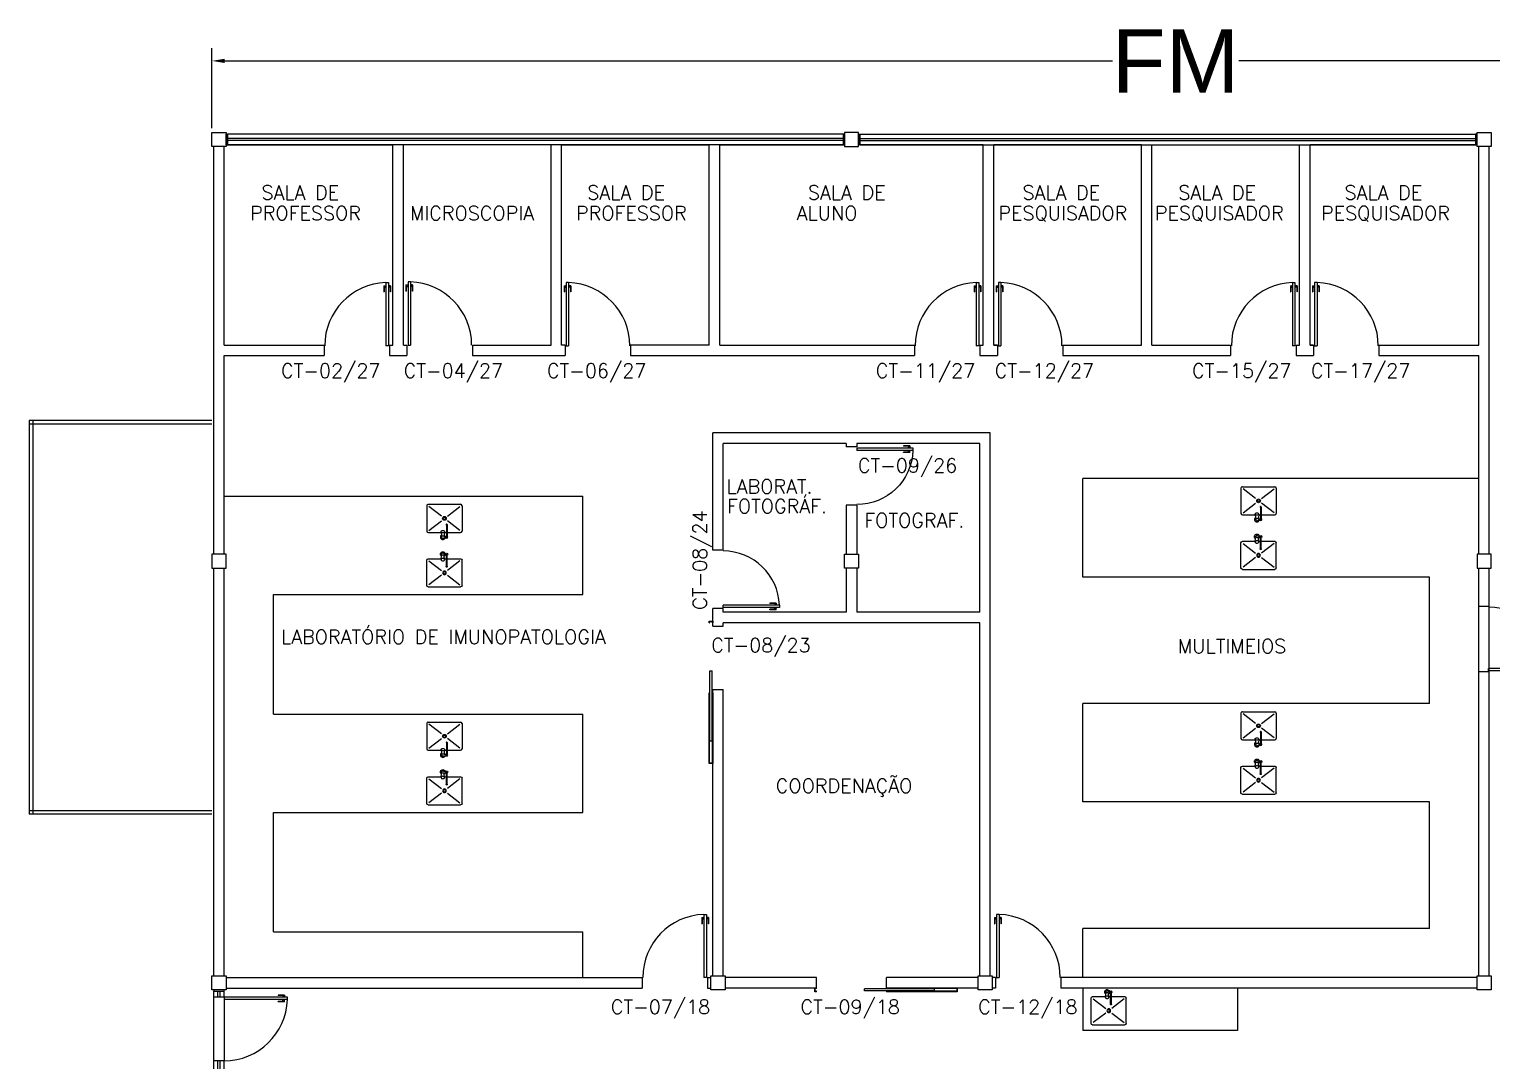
# Model space of a CAD drawing. Header units: millimetres. Extents: x 2069 to 2250, y 1124 to 1284.
# Drawn here: x 2072.51 to 2093.32, y 1238.42 to 1253.09 of the extents above; entities that cross this region are included whole.
import ezdxf

# ---------------------------------------------------------------- set-up
doc = ezdxf.new("R2010")
doc.units = ezdxf.units.MM
for name, color, linetype in [('ALV', 2, 'Continuous'), ('BANC', 2, 'Continuous'), ('ENDEREÇO', 2, 'Continuous'), ('JAN', 1, 'Continuous'), ('JANELA', 1, 'Continuous'), ('MACANETA', 1, 'Continuous'), ('PEÇAS', 1, 'Continuous'), ('PILARES', 3, 'Continuous'), ('PORTA', 2, 'Continuous'), ('TEXTO', 2, 'Continuous')]:
    doc.layers.add(name, color=color, linetype=linetype)
doc.styles.get("Standard").update_dxf_attribs({"font": 'arial.ttf'})
doc.styles.add('UNB-100', font='simplex.shx', dxfattribs={"height": 0.2})
doc.dimstyles.get("Standard").update_dxf_attribs({"dimtxt": 0.18, "dimasz": 0.18, "dimexe": 0.18, "dimexo": 0.0625, "dimgap": 0.09, "dimtad": 0, "dimtih": 1, "dimtoh": 1, "dimdec": 4, "dimzin": 0, "dimdsep": 46, "dimtxsty": 'Standard', "dimcen": 0.09, "dimadec": 0, "dimazin": 0, "dimtfac": 1, "dimtdec": 4, "dimtofl": 0, "dimtmove": 0, "dimatfit": 3, "dimfxl": 1, "dimtolj": 1, "dimtzin": 0, "dimarcsym": 0})

# ---------------------------------------------------------------- blocks, each defined once
blk = doc.blocks.new('PL')
for p, q in [((0.25, 0.25), (0.25, 0.45)), ((0.25, 0.45), (0.45, 0.45)), ((0.45, 0.45), (0.45, 0.25)), ((0.45, 0.25), (0.25, 0.25))]:
    blk.add_line(p, q)
blk = doc.blocks.new('PCORR')
for p, q in [((-0.02, -0.2), (-0.02, -0.15)), ((-0.02, -0.15), (0, -0.15)), ((0, -0.2), (-0.02, -0.2)), ((-0.015, -0.195), (-0.015, -0.155)), ((0, -0.155), (-0.015, -0.155)), ((0, -0.195), (-0.015, -0.195)), ((0, -0.155), (0, -0.15)), ((0, -0.2), (0, -0.195)), ((1.683, -0.16), (0.683, -0.16)), ((0.683, -0.19), (0.683, -0.16)), ((1.683, -0.19), (0.683, -0.19)), ((1, -0.15), (2.005, -0.15)), ((1, -0.15), (1, -0.155)), ((2, -0.155), (1, -0.155)), ((2, -0.195), (1, -0.195)), ((1, -0.195), (1, -0.2)), ((2.005, -0.2), (1, -0.2)), ((1.683, -0.19), (1.683, -0.16)), ((2, -0.155), (2, -0.195)), ((2.005, -0.15), (2.005, -0.2))]:
    blk.add_line(p, q)
blk = doc.blocks.new('DOOR80')
at = {"layer": 'MACANETA', "color": 1}
for p, q in [((-0.015, -0.665), (-0.01, -0.665)), ((-0.015, -0.755), (-0.015, -0.665)), ((-0.015, -0.755), (0.012, -0.755)), ((-0.01, -0.755), (-0.01, -0.665)), ((-0.01, -0.735), (0.012, -0.735)), ((0.012, -0.763), (0.012, -0.728)), ((0.012, -0.728), (0.015, -0.728)), ((0.012, -0.763), (0.015, -0.763)), ((0.053, -0.728), (0.05, -0.728)), ((0.053, -0.763), (0.05, -0.763)), ((0.053, -0.763), (0.053, -0.728)), ((0.075, -0.735), (0.053, -0.735)), ((0.08, -0.755), (0.053, -0.755)), ((0.08, -0.665), (0.075, -0.665)), ((0.075, -0.755), (0.075, -0.665)), ((0.08, -0.755), (0.08, -0.665))]:
    blk.add_line(p, q, dxfattribs=at)
at = {"layer": 'PORTA'}
for p, q in [((0.015, -0.8), (0.015, 0)), ((0.015, 0), (0.05, 0)), ((0.05, -0.8), (0.05, 0)), ((0.05, -0.8), (0.015, -0.8))]:
    blk.add_line(p, q, dxfattribs=at)
at = {"layer": 'PORTA', "color": 1}
blk.add_arc((0.02, 0), 0.8, 272.1491, 0, dxfattribs=at)
blk = doc.blocks.new('INOXA1-P')
for p, q in [((0.12, 0.23), (0.12, 0.047)), ((0.22, 0.25), (0.14, 0.25)), ((0.15, 0.22), (0.287, 0.043)), ((0.5, 0.25), (0.22, 0.25)), ((0.353, 0.043), (0.49, 0.22)), ((0.52, 0.23), (0.52, -0.23)), ((0.043, 0.008), (0.043, -0.022)), ((0.062, 0.04), (0.071, 0.04)), ((0.131, 0.048), (0.076, 0.043)), ((0.131, -0.002), (0.076, 0.003)), ((0.22, -0.027), (0.054, -0.027)), ((0.22, -0.037), (0.054, -0.037)), ((0.063, -0.003), (0.063, -0.021)), ((0.12, -0.001), (0.12, -0.027)), ((0.12, -0.037), (0.12, -0.23)), ((0.15, -0.22), (0.287, -0.043)), ((0.231, -0.027), (0.22, -0.027)), ((0.231, -0.037), (0.22, -0.037)), ((0.353, -0.043), (0.49, -0.22)), ((0.22, -0.25), (0.14, -0.25)), ((0.5, -0.25), (0.22, -0.25))]:
    blk.add_line(p, q)
blk.add_lwpolyline([(0.076, 0.003), (0.072, 0.004), (0.069, 0.009), (0.067, 0.015), (0.066, 0.023), (0.067, 0.031), (0.069, 0.037), (0.072, 0.042), (0.076, 0.043)])
blk.add_lwpolyline([(0.131, 0.048), (0.137, 0.046), (0.143, 0.041), (0.147, 0.033), (0.148, 0.023), (0.147, 0.013), (0.143, 0.006), (0.137, 0), (0.131, -0.002), (0.125, 0), (0.119, 0.006), (0.115, 0.013), (0.114, 0.023), (0.115, 0.033), (0.119, 0.041), (0.125, 0.046)], close=True)
for radius in [0.0266, 0.0163]:
    blk.add_circle((0.32, 0), radius)
for centre, radius, start, end in [((0.14, 0.23), 0.02, 90, 180), ((0.5, 0.23), 0.02, 360, 90), ((0.054, 0.023), 0.0349, 36.1705, 252.2568), ((0.054, 0.023), 0.0189, 62.7367, 235.7375), ((0.073, -0.003), 0.01, 102.8285, 180), ((0.054, 0.023), 0.0349, 285.5373, 323.9987), ((0.054, -0.032), 0.0145, 20.161, 339.839), ((0.054, -0.032), 0.005, 90.0037, 269.9963), ((0.231, -0.032), 0.00738, 222.6559, 137.3441), ((0.231, -0.032), 0.005, 269.9935, 90.0065), ((0.14, -0.23), 0.02, 180, 270), ((0.5, -0.23), 0.02, 270, 360)]:
    blk.add_arc(centre, radius, start, end)
blk = doc.blocks.new('*D65')
at = {"layer": 'ALV', "color": 0, "lineweight": -2, "transparency": 16777216}
for p, q in [((2075.113, 1251.686), (2075.113, 1252.821)), ((2102.533, 1251.686), (2102.533, 1252.821)), ((2075.293, 1252.641), (2087.925, 1252.641)), ((2102.353, 1252.641), (2089.722, 1252.641))]:
    blk.add_line(p, q, dxfattribs=at)
at = {"layer": 'ALV', "color": 0, "transparency": 16777216}
for points in [[(2075.293, 1252.671), (2075.293, 1252.611), (2075.113, 1252.641)], [(2102.353, 1252.671), (2102.353, 1252.611), (2102.533, 1252.641)]]:
    blk.add_solid(points, dxfattribs=at)
at = {"layer": 'DEFPOINTS', "color": 0, "transparency": 16777216}
for p in [(2075.113, 1252.641), (2075.113, 1251.623), (2102.533, 1251.623)]:
    blk.add_point(p, dxfattribs=at)
at = {"layer": 'ALV', "color": 0, "transparency": 16777216, "insert": (2088.823, 1252.641), "char_height": 0.2, "attachment_point": 5}
blk.add_mtext('\\A1;{\\H4.5x;FM}', dxfattribs=at)

msp = doc.modelspace()

# ---------------------------------------------------------------- linework, layer by layer
at = {"layer": 'ALV'}
for p, q in [((2075.31276, 1251.44812), (2075.31276, 1251.59812)), ((2084.11276, 1251.59812), (2084.11276, 1251.44812)), ((2084.31276, 1251.59812), (2084.31276, 1251.44812)), ((2093.11276, 1251.44812), (2093.11276, 1251.59812)), ((2075.13801, 1245.62312), (2075.13801, 1251.42312)), ((2075.28801, 1248.59812), (2075.28801, 1251.42312)), ((2077.68801, 1248.59812), (2077.68801, 1251.44812)), ((2077.83801, 1248.59812), (2077.83801, 1251.44812)), ((2079.93801, 1248.59812), (2079.93801, 1251.44812)), ((2080.08801, 1248.59812), (2080.08801, 1251.44812)), ((2082.18801, 1248.59812), (2082.18801, 1251.44812)), ((2082.33801, 1248.59812), (2082.33801, 1251.44812)), ((2086.08801, 1248.59812), (2086.08801, 1251.44812)), ((2086.23801, 1248.59812), (2086.23801, 1251.44812)), ((2088.33801, 1248.59812), (2088.33801, 1251.44812)), ((2088.48801, 1248.59812), (2088.48801, 1251.44812)), ((2090.58801, 1248.59812), (2090.58801, 1251.44812)), ((2090.73801, 1248.59812), (2090.73801, 1251.44812)), ((2093.13801, 1248.59812), (2093.13801, 1251.42312)), ((2093.28801, 1245.62312), (2093.28801, 1251.42312)), ((2075.28801, 1248.59812), (2076.70801, 1248.59812)), ((2075.28801, 1248.44812), (2076.70801, 1248.44812)), ((2075.28801, 1245.62312), (2075.28801, 1248.44812)), ((2076.70801, 1248.59812), (2076.70801, 1248.44812)), ((2077.63801, 1248.59812), (2077.68801, 1248.59812)), ((2077.63801, 1248.59812), (2077.63801, 1248.44812)), ((2077.63801, 1248.44812), (2077.88801, 1248.44812)), ((2077.83801, 1248.59812), (2077.88801, 1248.59812)), ((2077.88801, 1248.59812), (2077.88801, 1248.44812)), ((2078.81801, 1248.59812), (2079.93801, 1248.59812)), ((2078.81801, 1248.59812), (2078.81801, 1248.44812)), ((2078.81801, 1248.44812), (2080.13801, 1248.44812)), ((2080.13801, 1248.59812), (2080.08801, 1248.59812)), ((2080.13801, 1248.59812), (2080.13801, 1248.44812)), ((2081.06801, 1248.59812), (2081.06801, 1248.44812)), ((2082.18801, 1248.59812), (2081.06801, 1248.59812)), ((2081.06801, 1248.44812), (2085.10801, 1248.44812)), ((2082.33801, 1248.59812), (2085.10801, 1248.59812)), ((2085.10801, 1248.59812), (2085.10801, 1248.44812)), ((2086.03801, 1248.59812), (2086.08801, 1248.59812)), ((2086.03801, 1248.59812), (2086.03801, 1248.44812)), ((2086.03801, 1248.59812), (2086.08801, 1248.59812)), ((2086.03801, 1248.44812), (2086.28801, 1248.44812)), ((2086.28801, 1248.59812), (2086.23801, 1248.59812)), ((2086.23801, 1248.59812), (2086.28801, 1248.59812)), ((2086.23801, 1248.59812), (2086.28801, 1248.59812)), ((2086.28801, 1248.59812), (2086.28801, 1248.44812)), ((2086.30301, 1248.58812), (2086.33801, 1248.58812)), ((2087.21801, 1248.59812), (2088.33801, 1248.59812)), ((2087.21801, 1248.59812), (2087.21801, 1248.44812)), ((2087.21801, 1248.44812), (2089.60801, 1248.44812)), ((2088.48801, 1248.59812), (2089.60801, 1248.59812)), ((2089.60801, 1248.59812), (2089.60801, 1248.44812)), ((2090.53801, 1248.59812), (2090.58801, 1248.59812)), ((2090.53801, 1248.59812), (2090.53801, 1248.44812)), ((2090.53801, 1248.44812), (2090.78801, 1248.44812)), ((2090.78801, 1248.59812), (2090.73801, 1248.59812)), ((2090.73801, 1248.59812), (2090.78801, 1248.59812)), ((2090.78801, 1248.59812), (2090.78801, 1248.44812)), ((2091.71801, 1248.59812), (2093.13801, 1248.59812)), ((2091.71801, 1248.59812), (2091.71801, 1248.44812)), ((2091.71801, 1248.44812), (2093.13801, 1248.44812)), ((2093.13801, 1245.62312), (2093.13801, 1248.44812)), ((2075.11301, 1247.52312), (2072.51301, 1247.52312)), ((2072.51301, 1247.52312), (2072.51301, 1241.92312)), ((2075.11301, 1247.47312), (2072.51301, 1247.47312)), ((2072.56301, 1247.52312), (2072.56301, 1241.92312)), ((2086.18801, 1247.34812), (2082.23801, 1247.34812)), ((2082.23801, 1245.67812), (2082.23801, 1247.34812)), ((2084.13825, 1247.19812), (2082.38801, 1247.19812)), ((2082.38801, 1245.67812), (2082.38801, 1247.19812)), ((2084.13825, 1247.19812), (2084.13825, 1247.14812)), ((2084.28825, 1247.19812), (2084.28825, 1247.14812)), ((2086.03801, 1247.19812), (2084.28825, 1247.19812)), ((2086.03801, 1244.79812), (2086.03801, 1247.19812)), ((2086.18801, 1239.62312), (2086.18801, 1247.34812)), ((2084.28825, 1247.14812), (2084.13825, 1247.14812)), ((2084.13825, 1246.31812), (2084.13825, 1245.62312)), ((2084.28825, 1246.31812), (2084.13825, 1246.31812)), ((2084.28825, 1246.31812), (2084.28825, 1245.62312)), ((2082.38801, 1245.67812), (2082.23801, 1245.67812)), ((2075.13801, 1239.62312), (2075.13801, 1245.42312)), ((2075.28801, 1239.62312), (2075.28801, 1245.42312)), ((2084.13825, 1245.42312), (2084.13825, 1244.79812)), ((2084.13825, 1245.42312), (2084.13825, 1244.79812)), ((2084.28825, 1245.42312), (2084.28825, 1244.79812)), ((2084.28825, 1245.42312), (2084.28825, 1244.79812)), ((2093.13801, 1239.62312), (2093.13801, 1245.42312)), ((2093.28801, 1239.62312), (2093.28801, 1245.42312)), ((2093.28801, 1244.87812), (2093.13801, 1244.87812)), ((2082.38801, 1244.84812), (2082.23801, 1244.84812)), ((2082.23801, 1244.59812), (2082.23801, 1244.84812)), ((2082.38801, 1244.79812), (2082.38801, 1244.84812)), ((2084.13825, 1244.79812), (2082.38801, 1244.79812)), ((2086.03801, 1244.79812), (2084.28825, 1244.79812)), ((2082.23801, 1244.59812), (2082.38801, 1244.59812)), ((2086.03801, 1244.64812), (2082.38801, 1244.64812)), ((2082.38801, 1244.59812), (2082.38801, 1244.64812)), ((2086.03801, 1239.62312), (2086.03801, 1244.64812)), ((2093.28801, 1243.94812), (2093.13801, 1243.94812)), ((2082.23801, 1239.62312), (2082.23801, 1243.69812)), ((2082.23801, 1243.69812), (2082.38801, 1243.69812)), ((2082.38801, 1239.62312), (2082.38801, 1243.69812)), ((2075.11301, 1241.97312), (2072.51301, 1241.97312)), ((2075.11301, 1241.92312), (2072.51301, 1241.92312)), ((2075.31276, 1239.59812), (2081.23301, 1239.59812)), ((2081.23301, 1239.59812), (2081.23301, 1239.44812)), ((2082.16301, 1239.59812), (2082.21301, 1239.59812)), ((2082.16301, 1239.59812), (2082.16301, 1239.44812)), ((2083.71301, 1239.59812), (2082.41301, 1239.59812)), ((2083.71301, 1239.44812), (2083.71301, 1239.59812)), ((2084.71301, 1239.44812), (2084.71301, 1239.59812)), ((2086.01301, 1239.59812), (2084.71301, 1239.59812)), ((2086.26301, 1239.59812), (2086.21301, 1239.59812)), ((2086.26301, 1239.59812), (2086.26301, 1239.44812)), ((2093.11325, 1239.59812), (2087.19301, 1239.59812)), ((2087.19301, 1239.59812), (2087.19301, 1239.44812)), ((2075.28801, 1239.32047), (2075.13801, 1239.32047)), ((2075.31276, 1239.44812), (2081.23301, 1239.44812)), ((2082.16301, 1239.44812), (2082.21301, 1239.44812)), ((2083.71301, 1239.44812), (2082.41301, 1239.44812)), ((2086.01301, 1239.44812), (2084.71301, 1239.44812)), ((2086.26301, 1239.44812), (2086.21301, 1239.44812)), ((2093.11325, 1239.44812), (2087.19301, 1239.44812)), ((2075.28801, 1238.41547), (2075.13801, 1238.41547))]:
    msp.add_line(p, q, dxfattribs=at)
at = {"layer": 'BANC'}
for p, q in [((2093.13801, 1246.69812), (2087.5058, 1246.69812)), ((2087.5058, 1245.29812), (2087.5058, 1246.69812)), ((2075.28801, 1246.44812), (2080.38801, 1246.44812)), ((2080.38801, 1245.04812), (2080.38801, 1246.44812)), ((2092.43801, 1245.29812), (2087.5058, 1245.29812)), ((2092.43801, 1243.49812), (2092.43801, 1245.29812)), ((2075.98801, 1245.04812), (2080.38801, 1245.04812)), ((2075.98801, 1243.34812), (2075.98801, 1245.04812)), ((2075.98801, 1245.04812), (2080.38801, 1245.04812)), ((2092.43801, 1243.49812), (2087.5058, 1243.49812)), ((2087.5058, 1242.09812), (2087.5058, 1243.49812)), ((2075.98801, 1243.34812), (2080.38801, 1243.34812)), ((2080.38801, 1241.94812), (2080.38801, 1243.34812)), ((2092.43801, 1242.09812), (2087.5058, 1242.09812)), ((2092.43801, 1240.29812), (2092.43801, 1242.09812)), ((2075.98801, 1241.94812), (2080.38801, 1241.94812)), ((2075.98801, 1240.24812), (2075.98801, 1241.94812)), ((2087.5058, 1239.59812), (2087.5058, 1240.29812)), ((2092.43801, 1240.29812), (2087.5058, 1240.29812)), ((2075.98801, 1240.24812), (2080.38801, 1240.24812)), ((2080.38801, 1239.59812), (2080.38801, 1240.24812))]:
    msp.add_line(p, q, dxfattribs=at)
at = {"layer": 'JAN'}
for p, q in [((2075.13801, 1238.41547), (2075.13801, 1239.32047)), ((2075.28801, 1239.28547), (2075.28801, 1238.41547))]:
    msp.add_line(p, q, dxfattribs=at)
at = {"layer": 'JANELA', "color": 3}
for p, q in [((2075.31276, 1251.59812), (2075.33276, 1251.59812)), ((2075.33276, 1251.59812), (2075.33276, 1251.44812)), ((2084.09276, 1251.59812), (2084.09276, 1251.44812)), ((2084.11276, 1251.59812), (2084.09276, 1251.59812)), ((2084.31276, 1251.59812), (2084.33276, 1251.59812)), ((2084.33276, 1251.59812), (2084.33276, 1251.44812)), ((2093.09276, 1251.59812), (2093.09276, 1251.44812)), ((2093.11276, 1251.59812), (2093.09276, 1251.59812)), ((2075.33276, 1251.44812), (2075.31276, 1251.44812)), ((2084.09276, 1251.44812), (2084.11276, 1251.44812)), ((2084.33276, 1251.44812), (2084.31276, 1251.44812)), ((2093.09276, 1251.44812), (2093.11276, 1251.44812)), ((2075.13801, 1239.42312), (2075.13801, 1239.40312)), ((2075.13801, 1239.40312), (2075.28801, 1239.40312)), ((2075.28801, 1239.40312), (2075.28801, 1239.42312))]:
    msp.add_line(p, q, dxfattribs=at)
at = {"layer": 'JANELA'}
for p, q in [((2084.09276, 1251.59812), (2075.33276, 1251.59812)), ((2084.09276, 1251.53812), (2075.33276, 1251.53812)), ((2084.33276, 1251.59812), (2093.09276, 1251.59812)), ((2084.33276, 1251.53812), (2093.09276, 1251.53812)), ((2075.31276, 1251.44812), (2077.68801, 1251.44812)), ((2084.09276, 1251.50812), (2075.33276, 1251.50812)), ((2084.09276, 1251.44812), (2075.33276, 1251.44812)), ((2079.93801, 1251.44812), (2077.83801, 1251.44812)), ((2080.08801, 1251.44812), (2082.18801, 1251.44812)), ((2082.33801, 1251.44812), (2084.11276, 1251.44812)), ((2086.08801, 1251.44812), (2084.31276, 1251.44812)), ((2084.33276, 1251.50812), (2093.09276, 1251.50812)), ((2084.33276, 1251.44812), (2093.09276, 1251.44812)), ((2088.33801, 1251.44812), (2086.23801, 1251.44812)), ((2088.48801, 1251.44812), (2090.58801, 1251.44812)), ((2093.11276, 1251.44812), (2090.73801, 1251.44812)), ((2075.13801, 1239.32047), (2075.13801, 1239.40312)), ((2075.19801, 1239.32047), (2075.19801, 1239.40312)), ((2075.22801, 1239.32047), (2075.22801, 1239.40312)), ((2075.28801, 1239.32047), (2075.28801, 1239.40312)), ((2075.13801, 1236.64312), (2075.13801, 1238.41547)), ((2075.19801, 1236.64312), (2075.19801, 1238.41547)), ((2075.22801, 1236.64312), (2075.22801, 1238.41547)), ((2075.28801, 1236.64312), (2075.28801, 1238.41547))]:
    msp.add_line(p, q, dxfattribs=at)
at = {"layer": 'MACANETA'}
for p, q in [((2077.55801, 1249.44312), (2077.58501, 1249.44312)), ((2077.55801, 1249.44312), (2077.55801, 1249.35312)), ((2077.56301, 1249.44312), (2077.56301, 1249.35312)), ((2077.58501, 1249.45062), (2077.58501, 1249.41562)), ((2077.58501, 1249.45062), (2077.58801, 1249.45062)), ((2077.62601, 1249.45062), (2077.62301, 1249.45062)), ((2077.62601, 1249.45062), (2077.62601, 1249.41562)), ((2077.65301, 1249.44312), (2077.62601, 1249.44312)), ((2077.64801, 1249.44312), (2077.64801, 1249.35312)), ((2077.65301, 1249.44312), (2077.65301, 1249.35312)), ((2077.87301, 1249.45312), (2077.87301, 1249.36312)), ((2077.87301, 1249.45312), (2077.90001, 1249.45312)), ((2077.87801, 1249.45312), (2077.87801, 1249.36312)), ((2077.90001, 1249.46062), (2077.90301, 1249.46062)), ((2077.90001, 1249.46062), (2077.90001, 1249.42562)), ((2077.94101, 1249.46062), (2077.93801, 1249.46062)), ((2077.94101, 1249.46062), (2077.94101, 1249.42562)), ((2077.96801, 1249.45312), (2077.94101, 1249.45312)), ((2077.96301, 1249.45312), (2077.96301, 1249.36312)), ((2077.96801, 1249.45312), (2077.96801, 1249.36312)), ((2080.12301, 1249.44312), (2080.12301, 1249.35312)), ((2080.12301, 1249.44312), (2080.15001, 1249.44312)), ((2080.12801, 1249.44312), (2080.12801, 1249.35312)), ((2080.15001, 1249.45062), (2080.15301, 1249.45062)), ((2080.15001, 1249.45062), (2080.15001, 1249.41562)), ((2080.19101, 1249.45062), (2080.18801, 1249.45062)), ((2080.19101, 1249.45062), (2080.19101, 1249.41562)), ((2080.21801, 1249.44312), (2080.19101, 1249.44312)), ((2080.21301, 1249.44312), (2080.21301, 1249.35312)), ((2080.21801, 1249.44312), (2080.21801, 1249.35312)), ((2085.95801, 1249.44312), (2085.95801, 1249.35312)), ((2085.95801, 1249.44312), (2085.98501, 1249.44312)), ((2085.96301, 1249.44312), (2085.96301, 1249.35312)), ((2085.98501, 1249.45062), (2085.98801, 1249.45062)), ((2085.98501, 1249.45062), (2085.98501, 1249.41562)), ((2086.02601, 1249.45062), (2086.02301, 1249.45062)), ((2086.02601, 1249.45062), (2086.02601, 1249.41562)), ((2086.05301, 1249.44312), (2086.02601, 1249.44312)), ((2086.04801, 1249.44312), (2086.04801, 1249.35312)), ((2086.05301, 1249.44312), (2086.05301, 1249.35312)), ((2086.27301, 1249.44312), (2086.27301, 1249.35312)), ((2086.27301, 1249.44312), (2086.30001, 1249.44312)), ((2086.27801, 1249.44312), (2086.27801, 1249.35312)), ((2086.30001, 1249.45062), (2086.30301, 1249.45062)), ((2086.30001, 1249.45062), (2086.30001, 1249.41562)), ((2086.34101, 1249.45062), (2086.33801, 1249.45062)), ((2086.34101, 1249.45062), (2086.34101, 1249.41562)), ((2086.36801, 1249.44312), (2086.34101, 1249.44312)), ((2086.36301, 1249.44312), (2086.36301, 1249.35312)), ((2086.36801, 1249.44312), (2086.36801, 1249.35312)), ((2090.45801, 1249.44312), (2090.48501, 1249.44312)), ((2090.45801, 1249.44312), (2090.45801, 1249.35312)), ((2090.46301, 1249.44312), (2090.46301, 1249.35312)), ((2090.48501, 1249.45062), (2090.48501, 1249.41562)), ((2090.48501, 1249.45062), (2090.48801, 1249.45062)), ((2090.52601, 1249.45062), (2090.52301, 1249.45062)), ((2090.52601, 1249.45062), (2090.52601, 1249.41562)), ((2090.55301, 1249.44312), (2090.52601, 1249.44312)), ((2090.54801, 1249.44312), (2090.54801, 1249.35312)), ((2090.55301, 1249.44312), (2090.55301, 1249.35312)), ((2090.77301, 1249.44312), (2090.80001, 1249.44312)), ((2090.77301, 1249.44312), (2090.77301, 1249.35312)), ((2090.77801, 1249.44312), (2090.77801, 1249.35312)), ((2090.80001, 1249.45062), (2090.80001, 1249.41562)), ((2090.80001, 1249.45062), (2090.80301, 1249.45062)), ((2090.84101, 1249.45062), (2090.83801, 1249.45062)), ((2090.84101, 1249.45062), (2090.84101, 1249.41562)), ((2090.86801, 1249.44312), (2090.84101, 1249.44312)), ((2090.86301, 1249.44312), (2090.86301, 1249.35312)), ((2090.86801, 1249.44312), (2090.86801, 1249.35312)), ((2077.55801, 1249.35312), (2077.56301, 1249.35312)), ((2077.56301, 1249.42312), (2077.58501, 1249.42312)), ((2077.58501, 1249.41562), (2077.58801, 1249.41562)), ((2077.62601, 1249.41562), (2077.62301, 1249.41562)), ((2077.64801, 1249.42312), (2077.62601, 1249.42312)), ((2077.65301, 1249.35312), (2077.64801, 1249.35312)), ((2077.87301, 1249.36312), (2077.87801, 1249.36312)), ((2077.87801, 1249.43312), (2077.90001, 1249.43312)), ((2077.90001, 1249.42562), (2077.90301, 1249.42562)), ((2077.94101, 1249.42562), (2077.93801, 1249.42562)), ((2077.96301, 1249.43312), (2077.94101, 1249.43312)), ((2077.96801, 1249.36312), (2077.96301, 1249.36312)), ((2080.12301, 1249.35312), (2080.12801, 1249.35312)), ((2080.12801, 1249.42312), (2080.15001, 1249.42312)), ((2080.15001, 1249.41562), (2080.15301, 1249.41562)), ((2080.19101, 1249.41562), (2080.18801, 1249.41562)), ((2080.21301, 1249.42312), (2080.19101, 1249.42312)), ((2080.21801, 1249.35312), (2080.21301, 1249.35312)), ((2085.95801, 1249.35312), (2085.96301, 1249.35312)), ((2085.96301, 1249.42312), (2085.98501, 1249.42312)), ((2085.98501, 1249.41562), (2085.98801, 1249.41562)), ((2086.02601, 1249.41562), (2086.02301, 1249.41562)), ((2086.04801, 1249.42312), (2086.02601, 1249.42312)), ((2086.05301, 1249.35312), (2086.04801, 1249.35312)), ((2086.27301, 1249.35312), (2086.27801, 1249.35312)), ((2086.27801, 1249.42312), (2086.30001, 1249.42312)), ((2086.30001, 1249.41562), (2086.30301, 1249.41562)), ((2086.34101, 1249.41562), (2086.33801, 1249.41562)), ((2086.36301, 1249.42312), (2086.34101, 1249.42312)), ((2086.36801, 1249.35312), (2086.36301, 1249.35312)), ((2090.45801, 1249.35312), (2090.46301, 1249.35312)), ((2090.46301, 1249.42312), (2090.48501, 1249.42312)), ((2090.48501, 1249.41562), (2090.48801, 1249.41562)), ((2090.52601, 1249.41562), (2090.52301, 1249.41562)), ((2090.54801, 1249.42312), (2090.52601, 1249.42312)), ((2090.55301, 1249.35312), (2090.54801, 1249.35312)), ((2090.77301, 1249.35312), (2090.77801, 1249.35312)), ((2090.77801, 1249.42312), (2090.80001, 1249.42312)), ((2090.80001, 1249.41562), (2090.80301, 1249.41562)), ((2090.84101, 1249.41562), (2090.83801, 1249.41562)), ((2090.86301, 1249.42312), (2090.84101, 1249.42312)), ((2090.86801, 1249.35312), (2090.86301, 1249.35312)), ((2082.08301, 1240.45312), (2082.11001, 1240.45312)), ((2082.08301, 1240.45312), (2082.08301, 1240.36312)), ((2082.08301, 1240.36312), (2082.08801, 1240.36312)), ((2082.08801, 1240.45312), (2082.08801, 1240.36312)), ((2082.08801, 1240.43312), (2082.11001, 1240.43312)), ((2082.11001, 1240.46062), (2082.11001, 1240.42562)), ((2082.11001, 1240.46062), (2082.11301, 1240.46062)), ((2082.11001, 1240.42562), (2082.11301, 1240.42562)), ((2082.15101, 1240.46062), (2082.14801, 1240.46062)), ((2082.15101, 1240.42562), (2082.14801, 1240.42562)), ((2082.15101, 1240.46062), (2082.15101, 1240.42562)), ((2082.17801, 1240.45312), (2082.15101, 1240.45312)), ((2082.17301, 1240.43312), (2082.15101, 1240.43312)), ((2082.17301, 1240.45312), (2082.17301, 1240.36312)), ((2082.17801, 1240.36312), (2082.17301, 1240.36312)), ((2082.17801, 1240.45312), (2082.17801, 1240.36312)), ((2076.14301, 1239.35047), (2076.05301, 1239.35047)), ((2076.05301, 1239.35047), (2076.05301, 1239.34547)), ((2076.14301, 1239.34547), (2076.05301, 1239.34547)), ((2076.14301, 1239.26047), (2076.05301, 1239.26047)), ((2076.05301, 1239.25547), (2076.05301, 1239.26047)), ((2076.14301, 1239.25547), (2076.05301, 1239.25547)), ((2076.11551, 1239.32347), (2076.11551, 1239.32047)), ((2076.15051, 1239.32347), (2076.11551, 1239.32347)), ((2076.11551, 1239.28247), (2076.11551, 1239.28547)), ((2076.15051, 1239.28247), (2076.11551, 1239.28247)), ((2076.12301, 1239.34547), (2076.12301, 1239.32347)), ((2076.12301, 1239.26047), (2076.12301, 1239.28247)), ((2076.14301, 1239.35047), (2076.14301, 1239.32347)), ((2076.14301, 1239.25547), (2076.14301, 1239.28247)), ((2076.15051, 1239.32347), (2076.15051, 1239.32047)), ((2076.15051, 1239.28247), (2076.15051, 1239.28547))]:
    msp.add_line(p, q, dxfattribs=at)
at = {"layer": 'MACANETA', "color": 1}
for p, q in [((2086.24801, 1240.45312), (2086.24801, 1240.36312)), ((2086.24801, 1240.45312), (2086.27501, 1240.45312)), ((2086.24801, 1240.36312), (2086.25301, 1240.36312)), ((2086.25301, 1240.45312), (2086.25301, 1240.36312)), ((2086.25301, 1240.43312), (2086.27501, 1240.43312)), ((2086.27501, 1240.46062), (2086.27801, 1240.46062)), ((2086.27501, 1240.46062), (2086.27501, 1240.42562)), ((2086.27501, 1240.42562), (2086.27801, 1240.42562)), ((2086.31601, 1240.46062), (2086.31301, 1240.46062)), ((2086.31601, 1240.42562), (2086.31301, 1240.42562)), ((2086.31601, 1240.46062), (2086.31601, 1240.42562)), ((2086.34301, 1240.45312), (2086.31601, 1240.45312)), ((2086.33801, 1240.43312), (2086.31601, 1240.43312)), ((2086.33801, 1240.45312), (2086.33801, 1240.36312)), ((2086.34301, 1240.36312), (2086.33801, 1240.36312)), ((2086.34301, 1240.45312), (2086.34301, 1240.36312))]:
    msp.add_line(p, q, dxfattribs=at)
at = {"layer": 'PEÇAS'}
for p, q in [((2087.5058, 1239.44812), (2087.5058, 1238.84812)), ((2089.7058, 1239.44812), (2089.7058, 1238.84812)), ((2089.7058, 1238.84812), (2087.5058, 1238.84812))]:
    msp.add_line(p, q, dxfattribs=at)
at = {"layer": 'PORTA'}
for p, q in [((2077.58801, 1249.48812), (2077.58801, 1248.58812)), ((2077.58801, 1249.48812), (2077.62301, 1249.48812)), ((2077.62301, 1249.48812), (2077.62301, 1248.58812)), ((2077.90301, 1249.49812), (2077.90301, 1248.59812)), ((2077.93801, 1249.49812), (2077.90301, 1249.49812)), ((2077.93801, 1249.49812), (2077.93801, 1248.59812)), ((2080.15301, 1249.48812), (2080.15301, 1248.58812)), ((2080.18801, 1249.48812), (2080.15301, 1249.48812)), ((2080.18801, 1249.48812), (2080.18801, 1248.58812)), ((2085.98801, 1249.48812), (2085.98801, 1248.58812)), ((2085.98801, 1249.48812), (2086.02301, 1249.48812)), ((2086.02301, 1249.48812), (2086.02301, 1248.58812)), ((2086.30301, 1249.48812), (2086.30301, 1248.58812)), ((2086.33801, 1249.48812), (2086.30301, 1249.48812)), ((2086.33801, 1249.48812), (2086.33801, 1248.58812)), ((2090.48801, 1249.48812), (2090.48801, 1248.58812)), ((2090.48801, 1249.48812), (2090.52301, 1249.48812)), ((2090.52301, 1249.48812), (2090.52301, 1248.58812)), ((2090.80301, 1249.48812), (2090.80301, 1248.58812)), ((2090.83801, 1249.48812), (2090.80301, 1249.48812)), ((2090.83801, 1249.48812), (2090.83801, 1248.58812)), ((2077.62301, 1248.58812), (2077.58801, 1248.58812)), ((2077.90301, 1248.59812), (2077.93801, 1248.59812)), ((2080.15301, 1248.58812), (2080.18801, 1248.58812)), ((2086.02301, 1248.58812), (2085.98801, 1248.58812)), ((2090.52301, 1248.58812), (2090.48801, 1248.58812)), ((2090.80301, 1248.58812), (2090.83801, 1248.58812)), ((2093.27801, 1243.96312), (2093.27801, 1243.99812)), ((2094.17801, 1243.99812), (2093.27801, 1243.99812)), ((2094.17801, 1243.96312), (2093.27801, 1243.96312)), ((2082.11301, 1240.49812), (2082.11301, 1239.59812)), ((2082.11301, 1240.49812), (2082.14801, 1240.49812)), ((2082.14801, 1240.49812), (2082.14801, 1239.59812)), ((2086.27801, 1240.49812), (2086.27801, 1239.59812)), ((2086.31301, 1240.49812), (2086.27801, 1240.49812)), ((2086.31301, 1240.49812), (2086.31301, 1239.59812)), ((2082.14801, 1239.59812), (2082.11301, 1239.59812)), ((2086.27801, 1239.59812), (2086.31301, 1239.59812)), ((2075.28801, 1239.32047), (2075.28801, 1239.28547)), ((2076.18801, 1239.32047), (2075.28801, 1239.32047)), ((2076.18801, 1239.28547), (2075.28801, 1239.28547)), ((2076.18801, 1239.28547), (2076.18801, 1239.32047))]:
    msp.add_line(p, q, dxfattribs=at)
at = {"layer": 'PORTA', "color": 1}
for centre, start, end in [((2077.61801, 1248.58812), 91.910224, 180), ((2077.90801, 1248.59812), 0, 88.089776), ((2080.15801, 1248.58812), 360, 88.089776), ((2086.01801, 1248.58812), 91.910224, 180), ((2086.30801, 1248.58812), 360, 88.089776), ((2090.51801, 1248.58812), 91.910224, 180), ((2090.80801, 1248.58812), 360, 88.089776), ((2093.27801, 1243.96812), 1.910224, 90), ((2082.14301, 1239.59812), 91.910224, 180), ((2086.28301, 1239.59812), 0, 88.089776), ((2075.28801, 1239.31547), 270, 358.089776)]:
    msp.add_arc(centre, 0.90001, start, end, dxfattribs=at)

# ---------------------------------------------------------------- block references
at = {"layer": 'PEÇAS', "rotation": 90}
for p in [(2090.00508, 1246.06207), (2078.42093, 1245.81207), (2078.42093, 1242.71207), (2090.00508, 1242.86207)]:
    msp.add_blockref('INOXA1-P', p, dxfattribs=at)
at = {"layer": 'PEÇAS', "xscale": -1, "rotation": 90}
for p in [(2090.00508, 1245.92646), (2078.42093, 1245.67646), (2090.00508, 1242.72646), (2078.42093, 1242.57646), (2087.87322, 1239.4476)]:
    msp.add_blockref('INOXA1-P', p, dxfattribs=at)
at = {"layer": 'PILARES'}
for p in [(2074.86301, 1251.17312), (2092.86325, 1251.17312), (2074.86301, 1239.17312), (2081.96301, 1239.17312), (2085.76301, 1239.17312), (2092.86325, 1239.17312)]:
    msp.add_blockref('PL', p, dxfattribs=at)
at = {"layer": 'PILARES', "xscale": -1}
msp.add_blockref('PL', (2084.56325, 1251.17312), dxfattribs=at)
at = {"layer": 'PILARES', "xscale": -1, "rotation": 180}
for p in [(2074.86301, 1245.87312), (2092.86325, 1245.87312)]:
    msp.add_blockref('PL', p, dxfattribs=at)
at = {"layer": 'PILARES', "rotation": 180}
msp.add_blockref('PL', (2084.56325, 1245.87312), dxfattribs=at)
at = {"layer": 'PORTA', "xscale": -1, "rotation": 89.99999999228234}
msp.add_blockref('DOOR80', (2084.28825, 1247.14812), dxfattribs=at)
at = {"layer": 'PORTA'}
for name, p, rotation in [('DOOR80', (2082.38801, 1244.84812), 90.00000000257235), ('PCORR', (2082.38801, 1244.64812), 270)]:
    msp.add_blockref(name, p, dxfattribs=dict(at, rotation=rotation))
msp.add_blockref('PCORR', (2083.71301, 1239.59812), dxfattribs=at)

# ---------------------------------------------------------------- texts
at = {"layer": 'ENDEREÇO', "style": 'UNB-100'}
for s, p in [('CT-02/27', (2076.09615, 1248.13365)), ('CT-04/27', (2077.84056, 1248.13365)), ('CT-06/27', (2079.87964, 1248.13365)), ('CT-11/27', (2084.55891, 1248.13365)), ('CT-12/27', (2086.25029, 1248.13365)), ('CT-15/27', (2089.05891, 1248.13365)), ('CT-17/27', (2090.75029, 1248.13365)), ('CT-09/26', (2084.304, 1246.786)), ('CT-08/23', (2082.21736, 1244.22885)), ('CT-07/18', (2080.78835, 1239.08301)), ('CT-09/18', (2083.48739, 1239.08301)), ('CT-12/18', (2086.0154, 1239.08301))]:
    msp.add_text(s, height=0.2, dxfattribs=at).set_placement(p)
msp.add_text('CT-08/24', height=0.2, rotation=90, dxfattribs=at).set_placement((2082.15349, 1244.8313))
at = {"layer": 'TEXTO', "style": 'UNB-100'}
for s, p in [('SALA DE', (2075.81691, 1250.66672)), ('SALA DE', (2080.45317, 1250.66672)), ('SALA DE', (2083.59295, 1250.66672)), ('SALA DE', (2086.64515, 1250.66672)), ('SALA DE', (2088.86304, 1250.66672)), ('SALA DE', (2091.22789, 1250.66672)), ('PROFESSOR', (2075.65583, 1250.37329)), ('MICROSCOPIA', (2077.93005, 1250.37329)), ('PROFESSOR', (2080.2921, 1250.37329)), ('ALUNO', (2083.43188, 1250.37329)), ('PESQUISADOR', (2086.30345, 1250.37329)), ('PESQUISADOR', (2088.52919, 1250.37329)), ('PESQUISADOR', (2090.89404, 1250.37329)), ('LABORAT.', (2082.43375, 1246.48523)), ('FOTOGRÁF.', (2082.44176, 1246.20683)), ('FOTOGRAF.', (2084.39546, 1246.00434)), ('LABORATÓRIO DE IMUNOPATOLOGIA', (2076.09554, 1244.34664)), ('MULTIMEIOS', (2088.85585, 1244.21234)), ('COORDENAÇÃO', (2083.13421, 1242.22846))]:
    msp.add_text(s, height=0.2, dxfattribs=at).set_placement(p)

# ---------------------------------------------------------------- dimensions: what is measured, and where the dimension line sits
at = {"layer": 'ALV'}
dim = msp.add_linear_dim(base=(2075.11301, 1252.64137), p1=(2102.53325, 1251.62312), p2=(2075.11301, 1251.62312), angle=180, text='{\\H4.5x;FM}', dimstyle='Standard', override={"dimtxt": 0.2, "dimtix": 1}, dxfattribs=at)
dim.commit()
dim.dimension.update_dxf_attribs({"geometry": '*D65', "text_midpoint": (2088.82313, 1252.64137)})

doc.saveas('drawing.dxf')
